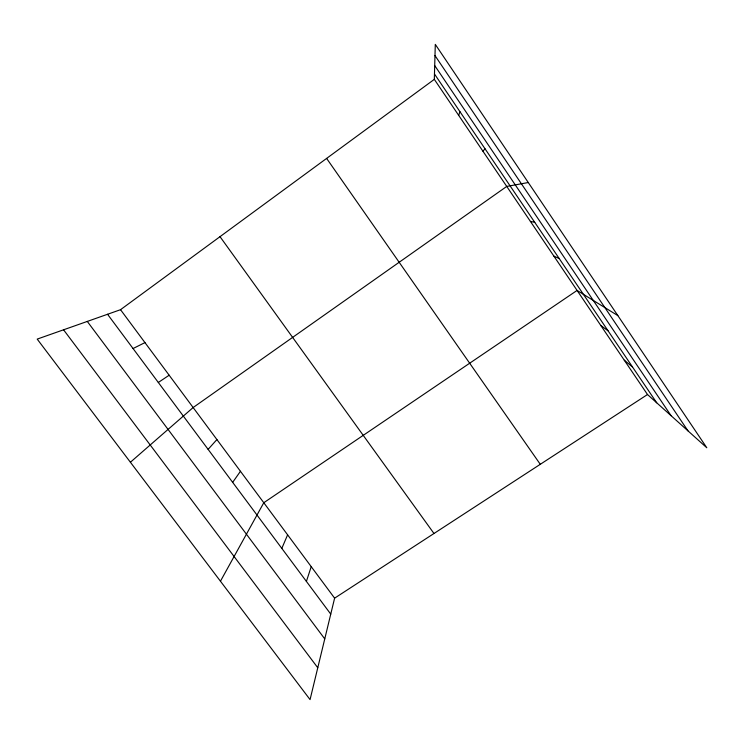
<?xml version="1.0" encoding="UTF-8"?>
<svg xmlns="http://www.w3.org/2000/svg" width="744" height="744" viewBox="0 0 744 744"><rect width="100%" height="100%" fill="white"/><g stroke="black" fill="none" stroke-linecap="round" stroke-linejoin="round"><path stroke-width="1.12" d="M434.319 79.357L435.296 44.389L706.8 447.758L647.503 394.525L434.319 79.357L120.528 309.69L37.2 339.106L310.062 699.611L334.614 598.167L647.503 394.525M306.398 581.408L311.224 566.649M458.695 115.394L459.922 111.647M281.818 548.384L287.612 534.843M220.447 581.213L263.794 502.73L577.093 290.43L617.864 315.623M232.667 482.363L240.452 471.287M208.115 449.385L216.904 439.555M482.837 151.078L485.116 148.921M130.405 462.247L193.142 407.535L506.738 186.428L528.277 182.531M158.314 382.472L169.158 375.218M133.046 348.536L144.959 342.603M530.416 221.424L534.759 222.354M553.871 256.094L559.2 258.521M600.789 325.472L608.09 330.857M624.263 360.161L632.521 367.006M63.566 329.797L317.772 667.749M87.281 321.427L324.756 638.91M107.545 314.275L330.755 614.126M120.528 309.69L334.614 598.167M220.01 236.666L433.975 533.495M326.616 158.416L540.284 464.303M434.701 65.546L671.097 415.71M434.468 73.981L656.71 402.792M434.98 55.577L687.977 430.86"/></g></svg>
